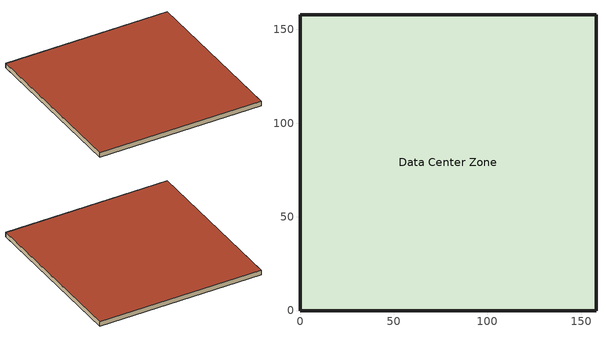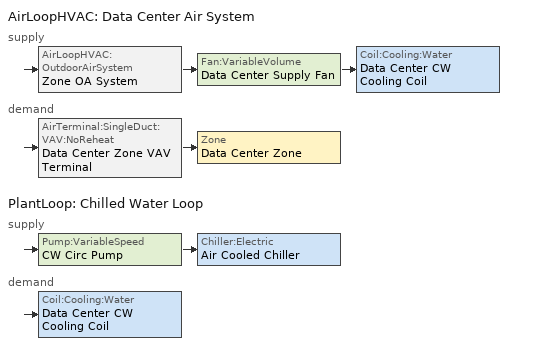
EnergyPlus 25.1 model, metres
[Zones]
Data Center Zone
 floor ground (Slab_Floor_DC): 0,0 0,158 158,158 158,0 z0
 wall outside (ExtWall): 0,0 158,0 158,158 0,158 0,0 z0:4.57
 roof outside (Roof): 0,0 158,0 158,158 0,158 z4.57
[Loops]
AirLoopHVAC 'Data Center Air System'
 supply: AirLoopHVAC:OutdoorAirSystem 'Zone OA System' > Fan:VariableVolume 'Data Center Supply Fan' > Coil:Cooling:Water 'Data Center CW Cooling Coil'
 demand: AirTerminal:SingleDuct:VAV:NoReheat 'Data Center Zone VAV Terminal' > Zone 'Data Center Zone'
PlantLoop 'Chilled Water Loop'
 supply: Pump:VariableSpeed 'CW Circ Pump' > Chiller:Electric 'Air Cooled Chiller'
 demand: Coil:Cooling:Water 'Data Center CW Cooling Coil'
[Building]
ACC: North Axis {deg}=0; Terrain=City; Loads Convergence Tolerance Value {W}=0.04; Temperature Convergence Tolerance Value {deltaC}=0.2; Solar Distribution=MinimalShadowing; Maximum Number of Warmup Days=62; Minimum Number of Warmup Days=6
[Site:Location]
San Diego Lindbergh Field CA USA WMO=722900: Latitude {deg}=32.73; Longitude {deg}=-117.17; Time Zone {hr}=-8; Elevation {m}=4
[SizingPeriod:DesignDay] Day of Month=21; Dry-Bulb Temperature Range Modifier Type=DefaultMultipliers; Humidity Condition Type=WetBulb; Barometric Pressure {Pa}=101325; Rain Indicator=No; Snow Indicator=No; Daylight Saving Time Indicator=No
Name | Month | Day Type | Maximum Dry-Bulb Temperature {C} | Daily Dry-Bulb Temperature Range {deltaC} | Wetbulb or DewPoint at Maximum Dry-Bulb {C} | Wind Speed {m/s} | Wind Direction {deg} | Solar Model Indicator | Sky Clearness | ASHRAE Clear Sky Optical Depth for Beam Irradiance (taub) | ASHRAE Clear Sky Optical Depth for Diffuse Irradiance (taud)
San Diego Ann Htg 99.6% Condns DB | 1 | WinterDesignDay | 7.1 | 0 | 7.1 | 2.6 | 90 | ASHRAEClearSky | 0
San Diego Ann Clg .4% Condns DB=>MWB | 8 | SummerDesignDay | 28.9 | 9.8 | 19.8 | 4 | 290 | ASHRAETau |  | 0.34 | 2.18
[Site:GroundTemperature:BuildingSurface]
16, 16, 17, 18, 19, 20, 21, 22, 21, 20, 18, 17
[Site:GroundTemperature:Shallow]
14, 14, 15, 16, 18, 20, 22, 23, 22, 20, 17, 15
[Site:GroundTemperature:Deep]
18, 18, 18, 18, 18, 18, 18, 18, 18, 18, 18, 18
[Material] Thermal Absorptance=0.9; Solar Absorptance=0.7; Visible Absorptance=0.7
Name | Roughness | Thickness {m} | Conductivity {W/m-K} | Density {kg/m3} | Specific Heat {J/kg-K}
CMU_Concrete_200mm | Rough | 0.2 | 1.11 | 1840 | 920
Gypsum_12mm | Smooth | 0.012 | 0.16 | 800 | 1090
Concrete_Slab_150mm | MediumRough | 0.15 | 1.4 | 2200 | 900
[Material:NoMass] Roughness=Smooth; Solar Absorptance=0.9; Visible Absorptance=0.9
Name | Thermal Resistance {m2-K/W} | Thermal Absorptance
Ext_Finish_LightColor | 0.05 | 0.3
R19_Continuous_Insulation | 3.35 | 0.9
R38_Roof_Insulation | 6.69 | 0.3
[Construction]
ExtWall: Ext_Finish_LightColor, CMU_Concrete_200mm, R19_Continuous_Insulation, Gypsum_12mm
Roof: R38_Roof_Insulation, Gypsum_12mm
Slab_Floor_DC: Concrete_Slab_150mm
[Zone]
Data Center Zone: Type=1; Multiplier=1; Ceiling Height {m}=autocalculate; Volume {m3}=autocalculate
[Lights]
Data Center Lights: Zone or ZoneList or Space or SpaceList=Data Center Zone; Schedule=LIGHTS-1; Design Level Calculation Method=LightingLevel; Lighting Level {W}=284; Return Air Fraction=0; Fraction Radiant=0.59; Fraction Visible=0.2; Fraction Replaceable=0
[ElectricEquipment:ITE:AirCooled]
DataCenter_IT_Equipment: Zone or Space=Data Center Zone; Air Flow Calculation Method=FlowControlWithApproachTemperatures; Design Power Input Calculation Method=Watts/Area; Watts per Floor Area {W/m2}=400; Design Power Input Schedule=Data Center Operation Schedule; CPU Loading  Schedule=Data Center CPU Loading Schedule; CPU Power Input Function of Loading and Air Temperature Curve=Data Center Servers Power fLoadTemp; Design Fan Power Input Fraction=0.4; Design Fan Air Flow Rate per Power Input {m3/s-W}=0.0001; Air Flow Function of Loading and Air Temperature Curve=Data Center Servers Airflow fLoadTemp; Fan Power Input Function of Flow Curve=ECM FanPower fFlow; Design Entering Air Temperature {C}=15; Environmental Class=A2; Air Inlet Connection Type=AdjustedSupply; Design Recirculation Fraction=0.1; Recirculation Function of Loading and Supply Temperature Curve=Data Center Recirculation fLoadTemp; Design Electric Power Supply Efficiency=0.9; Electric Power Supply Efficiency Function of Part Load Ratio Curve=UPS Efficiency fPLR; Fraction of Electric Power Supply Losses to Zone=1; Supply Temperature Difference {deltaC}=2; Return Temperature Difference {deltaC}=0
[Sizing:Zone]
Data Center Zone: Zone Cooling Design Supply Air Temperature Input Method=SupplyAirTemperature; Zone Cooling Design Supply Air Temperature {C}=18.9; Zone Heating Design Supply Air Temperature Input Method=SupplyAirTemperature; Zone Heating Design Supply Air Temperature {C}=40; Zone Cooling Design Supply Air Humidity Ratio {kgWater/kgDryAir}=0.0085; Zone Heating Design Supply Air Humidity Ratio {kgWater/kgDryAir}=0.0085; Zone Heating Sizing Factor=0; Zone Cooling Sizing Factor=0; Cooling Design Air Flow Method=DesignDay; Cooling Design Air Flow Rate {m3/s}=0; Heating Design Air Flow Method=DesignDay; Heating Design Air Flow Rate {m3/s}=0; Account for Dedicated Outdoor Air System=No; Dedicated Outdoor Air System Control Strategy=NeutralSupplyAir; Dedicated Outdoor Air Low Setpoint Temperature for Design {C}=autosize; Dedicated Outdoor Air High Setpoint Temperature for Design {C}=autosize; Zone Load Sizing Method=Sensible Load Only No Latent Load; Zone Latent Cooling Design Supply Air Humidity Ratio Input Method=HumidityRatioDifference; Zone Cooling Design Supply Air Humidity Ratio Difference {kgWater/kgDryAir}=0.005; Zone Latent Heating Design Supply Air Humidity Ratio Input Method=HumidityRatioDifference; Zone Humidification Design Supply Air Humidity Ratio Difference {kgWater/kgDryAir}=0.005
[Sizing:System]
Data Center Air System: Type of Load to Size On=Sensible; Design Outdoor Air Flow Rate {m3/s}=autosize; Central Heating Maximum System Air Flow Ratio=0.4; Preheat Design Temperature {C}=7; Preheat Design Humidity Ratio {kgWater/kgDryAir}=0.0085; Precool Design Temperature {C}=12.8; Precool Design Humidity Ratio {kgWater/kgDryAir}=0.0085; Central Cooling Design Supply Air Temperature {C}=18.9; Central Heating Design Supply Air Temperature {C}=30; Type of Zone Sum to Use=NonCoincident; 100% Outdoor Air in Cooling=No; 100% Outdoor Air in Heating=No; Central Cooling Design Supply Air Humidity Ratio {kgWater/kgDryAir}=0.0085; Central Heating Design Supply Air Humidity Ratio {kgWater/kgDryAir}=0.0085; Cooling Supply Air Flow Rate Method=DesignDay; Heating Supply Air Flow Rate Method=DesignDay; Zone Maximum Outdoor Air Fraction=1; Cooling Design Capacity Method=CoolingDesignCapacity; Cooling Design Capacity {W}=autosize
[Sizing:Plant]
Chilled Water Loop: Loop Type=Cooling; Design Loop Exit Temperature {C}=7; Loop Design Temperature Difference {deltaC}=4
[ZoneControl:Thermostat]
Data Center Zone Thermostat: Zone or ZoneList=Data Center Zone; Control Type Schedule=Zone Control Type Sched; Control 1=Temperature Setpoints
[ThermostatSetpoint:DualSetpoint]
Temperature Setpoints: Heating Setpoint Temperature Schedule=Heating Setpoints; Cooling Setpoint Temperature Schedule=Cooling Setpoints
[AirTerminal:SingleDuct:VAV:NoReheat]
Data Center Zone VAV Terminal: Availability Schedule=Always On; Maximum Air Flow Rate {m3/s}=autosize; Zone Minimum Air Flow Input Method=Constant; Constant Minimum Air Flow Fraction=autosize
[Zone equipment]
Data Center Zone: Data Center Zone VAV Terminal
[Fan:VariableVolume]
Data Center Supply Fan: Availability Schedule=Always On; Fan Total Efficiency=0.7; Pressure Rise {Pa}=380; Maximum Flow Rate {m3/s}=autosize; Fan Power Minimum Flow Rate Input Method=Fraction; Fan Power Minimum Flow Fraction=0.25; Motor Efficiency=0.9; Motor In Airstream Fraction=0; Fan Power Coefficient 1=0.350712; Fan Power Coefficient 2=0.308505; Fan Power Coefficient 3=-0.541374; Fan Power Coefficient 4=0.871988; Fan Power Coefficient 5=0
[Coil:Cooling:Water]
Data Center CW Cooling Coil: Availability Schedule=Always On; Design Water Flow Rate {m3/s}=autosize; Design Air Flow Rate {m3/s}=autosize; Design Inlet Water Temperature {C}=autosize; Design Inlet Air Temperature {C}=autosize; Design Outlet Air Temperature {C}=autosize; Design Inlet Air Humidity Ratio {kgWater/kgDryAir}=autosize; Design Outlet Air Humidity Ratio {kgWater/kgDryAir}=autosize; Type of Analysis=SimpleAnalysis; Heat Exchanger Configuration=CounterFlow
[Controller:WaterCoil]
Data Center CW Coil Controller: Control Variable=Temperature; Action=Reverse; Actuator Variable=Flow; Controller Convergence Tolerance {deltaC}=autosize; Maximum Actuated Flow {m3/s}=autosize; Minimum Actuated Flow {m3/s}=0
[Controller:OutdoorAir]
Data Center OA Controller: Minimum Outdoor Air Flow Rate {m3/s}=autosize; Maximum Outdoor Air Flow Rate {m3/s}=autosize; Economizer Control Type=FixedDryBulb; Economizer Maximum Limit Dry-Bulb Temperature {C}=18.9; Economizer Maximum Limit Dewpoint Temperature {C}=15; Economizer Minimum Limit Dry-Bulb Temperature {C}=-100; Lockout Type=NoLockout; Minimum Limit Type=FixedMinimum; Minimum Outdoor Air Schedule=OAFractionSched
[AirLoopHVAC]
Data Center Air System: Design Supply Air Flow Rate {m3/s}=autosize
[Pump:VariableSpeed]
CW Circ Pump: Design Maximum Flow Rate {m3/s}=autosize; Design Pump Head {Pa}=250; Design Power Consumption {W}=autosize; Motor Efficiency=0.87; Fraction of Motor Inefficiencies to Fluid Stream=0; Coefficient 1 of the Part Load Performance Curve=0; Coefficient 2 of the Part Load Performance Curve=1; Coefficient 3 of the Part Load Performance Curve=0; Coefficient 4 of the Part Load Performance Curve=0; Design Minimum Flow Rate {m3/s}=0; Pump Control Type=Intermittent
[Chiller:Electric]
Air Cooled Chiller: Condenser Type=AirCooled; Nominal Capacity {W}=autosize; Nominal COP {W/W}=2.5; Minimum Part Load Ratio=0.15; Maximum Part Load Ratio=1; Optimum Part Load Ratio=0.65; Design Condenser Inlet Temperature {C}=41.7; Temperature Rise Coefficient=2.682759; Design Chilled Water Outlet Temperature {C}=6.7; Design Chilled Water Flow Rate {m3/s}=autosize; Design Condenser Fluid Flow Rate {m3/s}=autosize; Coefficient 1 of Capacity Ratio Curve=0.944836; Coefficient 2 of Capacity Ratio Curve=-0.0570088; Coefficient 3 of Capacity Ratio Curve=-0.00185486; Coefficient 1 of Power Ratio Curve=1.907846; Coefficient 2 of Power Ratio Curve=-1.20499; Coefficient 3 of Power Ratio Curve=0.263462; Coefficient 1 of Full Load Ratio Curve=0.03303; Coefficient 2 of Full Load Ratio Curve=0.6852; Coefficient 3 of Full Load Ratio Curve=0.2818; Chilled Water Outlet Temperature Lower Limit {C}=5; Chiller Flow Mode=NotModulated
[PlantLoop]
Chilled Water Loop: Fluid Type=Water; Plant Equipment Operation Scheme=CW Loop Operation; Maximum Loop Temperature {C}=100; Minimum Loop Temperature {C}=3; Maximum Loop Flow Rate {m3/s}=autosize; Minimum Loop Flow Rate {m3/s}=0; Plant Loop Volume {m3}=autocalculate; Load Distribution Scheme=Optimal
[PlantEquipmentList]
Chiller Plant: Air Cooled Chiller
[PlantEquipmentOperation:CoolingLoad]
CW Loop Cooling Load: Load Range 1 Lower Limit {W}=0; Load Range 1 Upper Limit {W}=1000000000; Range 1 Equipment List=Chiller Plant
[PlantEquipmentOperationSchemes]
CW Loop Operation: Control Scheme 1=CW Loop Cooling Load; Control Scheme 1 Schedule=Always On
[AvailabilityManager:Scheduled]
Data Center Avail: Schedule=Always On
[SetpointManager:Scheduled]
Chilled Water Loop Setpoint Manager: Control Variable=Temperature; Schedule=CW Loop Temp Schedule; Setpoint Node or NodeList=CW Loop Supply Outlet Node
[SetpointManager:SingleZone:Cooling]
Data Center System Setpoint Manager: Control Variable=Temperature; Minimum Supply Air Temperature {C}=10; Maximum Supply Air Temperature {C}=30; Control Zone=Data Center Zone; Setpoint Node or NodeList=Data Center Air Loop Outlet Node
[SetpointManager:MixedAir]
Data Center Mixed Air SP Manager: Control Variable=Temperature; Setpoint Node or NodeList=Data Center Fan Inlet Node
[Schedule:Compact]
Always On; Data Center Operation Schedule; OAFractionSched: Through: 12/31, For: AllDays, Until: 24:00, 1
Data Center CPU Loading Schedule: Through: 12/31, For: SummerDesignDay, Until: 24:00, 1, For: AllOtherDays, Until: 6:00, 0.5, Until: 8:00, 0.75, Until: 18:00, 1, Until: 24:00, 0.8
LIGHTS-1: Through: 12/31, For: Weekdays SummerDesignDay WinterDesignDay, Until: 9:00, 0.05, Until: 10:00, 0.9, Until: 11:00, 0.95, Until: 12:00, 1, Until: 13:00, 0.95, Until: 14:00, 0.8, Until: 15:00, 0.9, Until: 17:00, 1, Until: 24:00, 0.05, For: AllOtherDays, Until: 24:00, 0.05
Zone Control Type Sched: Through: 12/31, For: AllDays, Until: 24:00, 4
Heating Setpoints: Through: 12/31, For: AllDays, Until: 24:00, 10
Cooling Setpoints: Through: 12/31, For: AllDays, Until: 24:00, 18.9
CW Loop Temp Schedule: Through: 12/31, For: AllDays, Until: 24:00, 6
[Curve:Quadratic] Coefficient3 x**2=0; Minimum Value of x=0; Maximum Value of x=99
Name | Coefficient1 Constant | Coefficient2 x
ECM FanPower fFlow | 0 | 1
UPS Efficiency fPLR | 1 | 0
[Curve:Biquadratic] Coefficient3 x**2=0; Coefficient5 y**2=0; Coefficient6 x*y=0; Minimum Value of x=0; Maximum Value of x=1.5; Minimum Value of y=-10; Maximum Value of y=99; Minimum Curve Output=0; Maximum Curve Output=99; Input Unit Type for X=Dimensionless; Input Unit Type for Y=Temperature; Output Unit Type=Dimensionless
Name | Coefficient1 Constant | Coefficient2 x | Coefficient4 y
Data Center Servers Power fLoadTemp | 0 | 1 | 0
Data Center Servers Airflow fLoadTemp | -1.4 | 0.9 | 0.1
Data Center Recirculation fLoadTemp | 1 | 0 | 0
